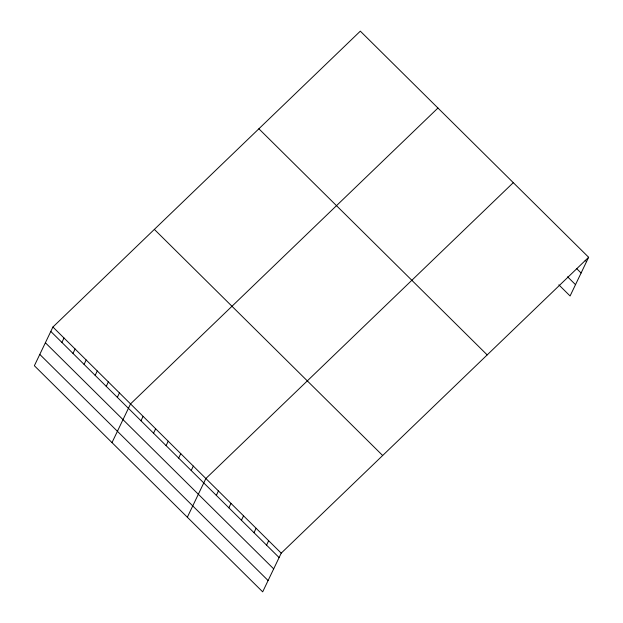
<?xml version="1.0" encoding="UTF-8"?>
<svg xmlns="http://www.w3.org/2000/svg" width="623" height="623" viewBox="0 0 623 623"><rect width="100%" height="100%" fill="white"/><g stroke="black" fill="none" stroke-linecap="round" stroke-linejoin="round"><path stroke-width="0.93" d="M52.916 327.028L34.366 365.724L262.68 591.85L281.222 553.146L588.634 257.276L360.32 31.15L52.916 327.028L281.222 553.146M61.887 342.424L64.005 338.009M72.977 353.405L75.095 348.989M84.066 364.385L86.184 359.977M95.155 375.373L97.266 370.958M106.245 386.353L108.355 381.938M117.334 397.334L119.445 392.926M111.992 442.61L130.534 403.906L437.946 108.028M140.977 420.759L143.095 416.343M153.538 433.195L155.649 428.78M166.092 445.632L168.21 441.216M178.653 458.069L180.763 453.653M191.206 470.505L193.325 466.09M187.336 517.23L205.878 478.526L513.29 182.648M216.321 495.378L218.432 490.963M228.875 507.815L230.993 503.4M241.436 520.252L243.546 515.836M253.989 532.688L256.108 528.273M266.551 545.125L268.661 540.709M588.634 257.276L570.084 295.972L558.854 284.843M585.192 260.375L586.516 261.683M576.47 268.42L581.095 272.999M567.576 276.807L575.512 284.656M258.88 128.79L487.186 354.908M154.356 229.389L382.662 455.506M50.798 331.436L279.104 557.562M45.378 342.751L273.684 568.877M39.794 354.409L268.1 580.535"/></g></svg>
